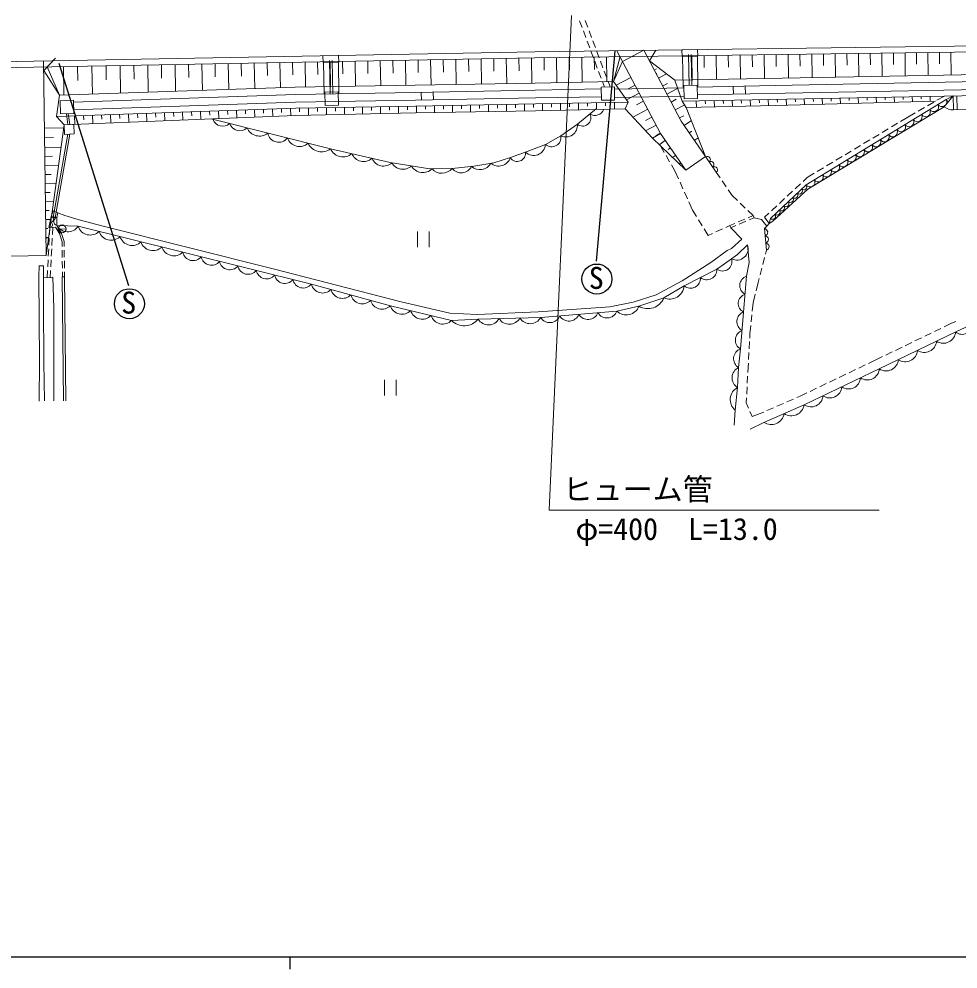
# Model space of a CAD drawing. Units: millimetres, scale not verified. Extents: x 40000 to 680000, y 20000 to 380000.
# Drawn here: x 145440 to 223700, y 204000 to 283148 of the extents above; entities that cross this region are included whole.
import ezdxf
from ezdxf.enums import TextEntityAlignment as Align

# ---------------------------------------------------------------- set-up
doc = ezdxf.new("R2010")
doc.units = ezdxf.units.MM
doc.header["$LTSCALE"] = 1000
for name, color, linetype, lineweight in [('M-BGD', 7, 'Continuous', 13), ('M-STR-HTXT', 7, 'Continuous', 13), ('M-TTL-BAND', 7, 'Continuous', 25)]:
    doc.layers.add(name, color=color, linetype=linetype, lineweight=lineweight)
doc.styles.add('ＭＳ ゴシック', font='')
doc.styles.get('ＭＳ ゴシック').set_extended_font_data('MS Gothic')

msp = doc.modelspace()

# ---------------------------------------------------------------- linework, layer by layer
at = {"layer": 'M-BGD'}
for p, q in [((192163, 282998), (192374, 282436)), ((192637, 283016), (192847, 282454)), ((188422, 280415), (319464, 282185)), ((192479, 282155), (192689, 281593)), ((192953, 282173), (193163, 281612)), ((188430, 279915), (319440, 281684)), ((192795, 281312), (193005, 280750)), ((193268, 281331), (193479, 280769)), ((140115, 279513), (188422, 280415)), ((193111, 280470), (193321, 279908)), ((193584, 280488), (193795, 279926)), ((195277, 280508), (198899, 273611)), ((197520, 280538), (195750, 279608)), ((197520, 280538), (200614, 274646)), ((198520, 280552), (197985, 279653)), ((200697, 280578), (201996, 280602)), ((200707, 280028), (200697, 280578)), ((201234, 280188), (201282, 277615)), ((201474, 280192), (201522, 277620)), ((201996, 280602), (202007, 280052)), ((208543, 280187), (208556, 279197)), ((209535, 280200), (209562, 278227)), ((210522, 280214), (210535, 279230)), ((211508, 280227), (211535, 278266)), ((212489, 280240), (212502, 279262)), ((213470, 280253), (213496, 278304)), ((214445, 280267), (214458, 279295)), ((215419, 280280), (215446, 278342)), ((216388, 280293), (216401, 279327)), ((217357, 280306), (217383, 278380)), ((218320, 280319), (218333, 279359)), ((219283, 280332), (219309, 278417)), ((220241, 280345), (220254, 279390)), ((221198, 280358), (221224, 278455)), ((222150, 280371), (222163, 279422)), ((223101, 280383), (223127, 278492)), ((140123, 279013), (188430, 279915)), ((147707, 263436), (147488, 279650)), ((148485, 279876), (147499, 278862)), ((160680, 279397), (160722, 277195)), ((161782, 279417), (161802, 278325)), ((162883, 279438), (162923, 277270)), ((163967, 279458), (163987, 278383)), ((165051, 279478), (165091, 277344)), ((166118, 279498), (166138, 278439)), ((167186, 279518), (167225, 277417)), ((168236, 279538), (168256, 278491)), ((169287, 279558), (169326, 277473)), ((170329, 279577), (170349, 278534)), ((170777, 280086), (172076, 280110)), ((170787, 279536), (170777, 280086)), ((172087, 279560), (170787, 279536)), ((170817, 279536), (170866, 276899)), ((171314, 279695), (171366, 276908)), ((171372, 279597), (171411, 277508)), ((171554, 279700), (171606, 276912)), ((172057, 279559), (172106, 276920)), ((172076, 280110), (172087, 279560)), ((172416, 279616), (172435, 278571)), ((173460, 279636), (173499, 277543)), ((174506, 279655), (174525, 278608)), ((175552, 279675), (175591, 277578)), ((176600, 279694), (176620, 278645)), ((177648, 279714), (177687, 277614)), ((178698, 279733), (178718, 278683)), ((179748, 279753), (179787, 277652)), ((180799, 279773), (180819, 278722)), ((181850, 279792), (181889, 277691)), ((182900, 279812), (182920, 278762)), ((183950, 279832), (183990, 277731)), ((185001, 279851), (185020, 278801)), ((186051, 279871), (186090, 277771)), ((187101, 279890), (187121, 278840)), ((188151, 279910), (188190, 277810)), ((189201, 279926), (189215, 278878)), ((190251, 279940), (190279, 277851)), ((191295, 279954), (191309, 278913)), ((192340, 279968), (192368, 277892)), ((193378, 279982), (193392, 278947)), ((193426, 279627), (193637, 279065)), ((193900, 279645), (194111, 279083)), ((194416, 279996), (194444, 277932)), ((194975, 277943), (195538, 280011)), ((194975, 277943), (195750, 279608)), ((200098, 278042), (197985, 279653)), ((198038, 279552), (198085, 279577)), ((202007, 280052), (200707, 280028)), ((200737, 280028), (200785, 277456)), ((201523, 280092), (201550, 278071)), ((201977, 280051), (202025, 277480)), ((202533, 280106), (202547, 279098)), ((203544, 280119), (203571, 278110)), ((204549, 280133), (204562, 279131)), ((205553, 280146), (205580, 278149)), ((206552, 280160), (206565, 279164)), ((207550, 280173), (207577, 278188)), ((148822, 276788), (147499, 278862)), ((147785, 279156), (148822, 276788)), ((149140, 279181), (149185, 276801)), ((150330, 279203), (150352, 278022)), ((151521, 279226), (151564, 276882)), ((152692, 279248), (152714, 278085)), ((153864, 279270), (153907, 276962)), ((155018, 279291), (155039, 278146)), ((156172, 279313), (156214, 277041)), ((157308, 279334), (157329, 278207)), ((158444, 279355), (158485, 277118)), ((159562, 279376), (159583, 278266)), ((193742, 278784), (193953, 278222)), ((194216, 278802), (194427, 278241)), ((198387, 278888), (198565, 278982)), ((178460, 277627), (188459, 277815)), ((188459, 277815), (194975, 277943)), ((194058, 277941), (194232, 277478)), ((194532, 277960), (194709, 277487)), ((196211, 276216), (194975, 277943)), ((196443, 278287), (195197, 277633)), ((198594, 278514), (198539, 278598)), ((198735, 278224), (199401, 278574)), ((200098, 278042), (228452, 278596)), ((200713, 276304), (200098, 278042)), ((208467, 277606), (227911, 277985)), ((168462, 277459), (148822, 276788)), ((178460, 277627), (168462, 277459)), ((178471, 277027), (168477, 276859)), ((170938, 277050), (172038, 277069)), ((170956, 275951), (170938, 277050)), ((172038, 277069), (172056, 275969)), ((178471, 277027), (188470, 277216)), ((178968, 277036), (178977, 276386)), ((179968, 277055), (179977, 276405)), ((188470, 277216), (193966, 277323)), ((193963, 277473), (195063, 277494)), ((193984, 276373), (193963, 277473)), ((195063, 277494), (195084, 276394)), ((195067, 277294), (200866, 277407)), ((196792, 277623), (196215, 277320)), ((199084, 277560), (199476, 277766)), ((199433, 276896), (200336, 277371)), ((200862, 277607), (201962, 277629)), ((200883, 276507), (200862, 277607)), ((201962, 277629), (201983, 276529)), ((201965, 277479), (208467, 277606)), ((201973, 276829), (227924, 277335)), ((204964, 277537), (204977, 276887)), ((205964, 277557), (205977, 276907)), ((148822, 276788), (148579, 275029)), ((148872, 276340), (149972, 276377)), ((148910, 275240), (148872, 276340)), ((149972, 276377), (150009, 275278)), ((168477, 276859), (149977, 276227)), ((178483, 276377), (168494, 276209)), ((178483, 276377), (188483, 276566)), ((188483, 276566), (193975, 276673)), ((195084, 276394), (193984, 276373)), ((195080, 276594), (200879, 276707)), ((197141, 276959), (196078, 276402)), ((197489, 276295), (196912, 275992)), ((199781, 276232), (200205, 276455)), ((200713, 276304), (228486, 276846)), ((200713, 276304), (201049, 275784)), ((201983, 276529), (200883, 276507)), ((201890, 276327), (201900, 275803)), ((202640, 276342), (202645, 276081)), ((203390, 276356), (203400, 275836)), ((204140, 276371), (204145, 276112)), ((204889, 276386), (204900, 275870)), ((205639, 276400), (205644, 276144)), ((206389, 276415), (206399, 275904)), ((207139, 276429), (207144, 276175)), ((207889, 276444), (207899, 275937)), ((221838, 276311), (208486, 275951)), ((208639, 276459), (208644, 276208)), ((209389, 276473), (209398, 275975)), ((210138, 276488), (210143, 276242)), ((210888, 276503), (210898, 276016)), ((211034, 269338), (222714, 276453)), ((211638, 276517), (211643, 276277)), ((212388, 276532), (212397, 276056)), ((213138, 276546), (213142, 276311)), ((213888, 276561), (213897, 276097)), ((214638, 276576), (214642, 276346)), ((215387, 276590), (215396, 276137)), ((216137, 276605), (216142, 276381)), ((216887, 276620), (216896, 276178)), ((217637, 276634), (217641, 276416)), ((218387, 276649), (218395, 276218)), ((219137, 276663), (219141, 276451)), ((219887, 276678), (219895, 276259)), ((220636, 276693), (220641, 276486)), ((221386, 276707), (221394, 276299)), ((222567, 276730), (221947, 276374)), ((222559, 275827), (223294, 276745)), ((222714, 276453), (223294, 276745)), ((223294, 276745), (223317, 275569)), ((223597, 276750), (223620, 275575)), ((168506, 275709), (148579, 275029)), ((168494, 276209), (149986, 275577)), ((160572, 275439), (160595, 274785)), ((161322, 275464), (161333, 275139)), ((162071, 275490), (162094, 274844)), ((162821, 275515), (162832, 275195)), ((163571, 275541), (163592, 274904)), ((164320, 275566), (164331, 275250)), ((165070, 275592), (165091, 274963)), ((165819, 275618), (165830, 275305)), ((166569, 275643), (166590, 275022)), ((167318, 275669), (167329, 275360)), ((168068, 275694), (168089, 275081)), ((178492, 275877), (168506, 275709)), ((168818, 275715), (168823, 275410)), ((169568, 275727), (169578, 275123)), ((170317, 275740), (170323, 275440)), ((172056, 275969), (170956, 275951)), ((171067, 275752), (171077, 275159)), ((171817, 275765), (171822, 275471)), ((172567, 275778), (172577, 275195)), ((173317, 275790), (173322, 275502)), ((174067, 275803), (174077, 275231)), ((174817, 275815), (174822, 275532)), ((175567, 275828), (175576, 275267)), ((176317, 275840), (176321, 275563)), ((177067, 275853), (177076, 275303)), ((177816, 275866), (177821, 275593)), ((188490, 275502), (178491, 275337)), ((178492, 275877), (188492, 276066)), ((178566, 275878), (178577, 275338)), ((179316, 275892), (179321, 275622)), ((180066, 275907), (180076, 275363)), ((180816, 275921), (180821, 275648)), ((181566, 275935), (181576, 275388)), ((182316, 275949), (182321, 275675)), ((183066, 275963), (183076, 275412)), ((183815, 275977), (183821, 275701)), ((184565, 275992), (184576, 275437)), ((185315, 276006), (185320, 275728)), ((186065, 276020), (186076, 275462)), ((186815, 276034), (186820, 275754)), ((187565, 276048), (187575, 275487)), ((188315, 276062), (188320, 275781)), ((188490, 275502), (195951, 275669)), ((188493, 276066), (196211, 276216)), ((189066, 276077), (189076, 275515)), ((189815, 276092), (189821, 275812)), ((190565, 276106), (190576, 275548)), ((191315, 276121), (191321, 275843)), ((191978, 274386), (193574, 275680)), ((192065, 276135), (192076, 275582)), ((192815, 276150), (192820, 275875)), ((193565, 276165), (193575, 275616)), ((194315, 276179), (194320, 275906)), ((195064, 276194), (195075, 275650)), ((196211, 276216), (195951, 275669)), ((198229, 273208), (195951, 275669)), ((197838, 275631), (196592, 274977)), ((200130, 275568), (200920, 275983)), ((201049, 275784), (208486, 275951)), ((201049, 275784), (202653, 271679)), ((220907, 275775), (220387, 275476)), ((221687, 276224), (221167, 275925)), ((223317, 275569), (228491, 275670)), ((148579, 275029), (149211, 274336)), ((150009, 275278), (148910, 275240)), ((149211, 274336), (168494, 275097)), ((149398, 275257), (149514, 274348)), ((149549, 275262), (149664, 274353)), ((150078, 275080), (150103, 274371)), ((150828, 275106), (150840, 274753)), ((151578, 275131), (151602, 274430)), ((152327, 275157), (152339, 274808)), ((153077, 275183), (153100, 274489)), ((153826, 275208), (153838, 274863)), ((154576, 275234), (154599, 274548)), ((155325, 275259), (155337, 274919)), ((156075, 275285), (156098, 274608)), ((156825, 275311), (156836, 274974)), ((157574, 275336), (157597, 274667)), ((158324, 275362), (158335, 275029)), ((159073, 275387), (159096, 274726)), ((159823, 275413), (159834, 275084)), ((161462, 274819), (171411, 272336)), ((168494, 275097), (178491, 275337)), ((198187, 274967), (197653, 274687)), ((200479, 274904), (200839, 275093)), ((200614, 274646), (202653, 271679)), ((200874, 274268), (201479, 274684)), ((218921, 274619), (219507, 274970)), ((220127, 275326), (219507, 274970)), ((147564, 274060), (149175, 274082)), ((149211, 274336), (147707, 263436)), ((149202, 274335), (150002, 274367)), ((149234, 273536), (149202, 274335)), ((150002, 274367), (150033, 273567)), ((190590, 273419), (191978, 274386)), ((198535, 274303), (197647, 273837)), ((217378, 273693), (217892, 274001)), ((218149, 274156), (218664, 274464)), ((147575, 273254), (148319, 273264)), ((149524, 273547), (148298, 266622)), ((149678, 273553), (148446, 266595)), ((150033, 273567), (149234, 273536)), ((189314, 272704), (190590, 273419)), ((198229, 273208), (198899, 273611)), ((198229, 273208), (201004, 270546)), ((198884, 273639), (198524, 273450)), ((198899, 273611), (201004, 270546)), ((201298, 273650), (201529, 273808)), ((201723, 273032), (202039, 273249)), ((215834, 272767), (216348, 273076)), ((216606, 273230), (217120, 273538)), ((147586, 272448), (148953, 272467)), ((171411, 272336), (176364, 271200)), ((187786, 272101), (189314, 272704)), ((199305, 273019), (198793, 272667)), ((198930, 272536), (199218, 272038)), ((199730, 272401), (199538, 272269)), ((215062, 272304), (215577, 272613)), ((147596, 271698), (148222, 271707)), ((185007, 271168), (186398, 271596)), ((186398, 271596), (187786, 272101)), ((199368, 271778), (199668, 271259)), ((200155, 271783), (199899, 271607)), ((202653, 271679), (201004, 270546)), ((203550, 270377), (202653, 271679)), ((213518, 271378), (214033, 271687)), ((214290, 271841), (214805, 272150)), ((147606, 270948), (148745, 270964)), ((176364, 271200), (179676, 270664)), ((179676, 270664), (181537, 270695)), ((181537, 270695), (183335, 270884)), ((183335, 270884), (185007, 271168)), ((199818, 270999), (200106, 270501)), ((200580, 271165), (200516, 271121)), ((211975, 270453), (212489, 270761)), ((212747, 270915), (213261, 271224)), ((147616, 270198), (148129, 270205)), ((200106, 270501), (200409, 269822)), ((203876, 269902), (203550, 270377)), ((211132, 269947), (210783, 269621)), ((211132, 269947), (211717, 270298)), ((147626, 269448), (148538, 269461)), ((200531, 269548), (200776, 269000)), ((204385, 269160), (204045, 269654)), ((210563, 269416), (210125, 269006)), ((147636, 268699), (148035, 268704)), ((200898, 268726), (201143, 268178)), ((204881, 268436), (204554, 268912)), ((205318, 268019), (204881, 268436)), ((209906, 268802), (209467, 268392)), ((147646, 267949), (148331, 267958)), ((201265, 267904), (201568, 267225)), ((205968, 267397), (205535, 267812)), ((208591, 267573), (208152, 267163)), ((209248, 268187), (208810, 267778)), ((147656, 267199), (147942, 267202)), ((148119, 266682), (148299, 267157)), ((148671, 267010), (148299, 267157)), ((148599, 266618), (148671, 267010)), ((201568, 267225), (201909, 266680)), ((206622, 266772), (206185, 267190)), ((206210, 266594), (206622, 266772)), ((206622, 266772), (206702, 266589)), ((207933, 266958), (207584, 266632)), ((147667, 266449), (148124, 266455)), ((148307, 266607), (148437, 266610)), ((148624, 265883), (148582, 265956)), ((202068, 266426), (202386, 265917)), ((204337, 265776), (204696, 265938)), ((204696, 265938), (205109, 266117)), ((204696, 265938), (204775, 265755)), ((205384, 266236), (205934, 266475)), ((205463, 266053), (206014, 266291)), ((206289, 266410), (206702, 266589)), ((207323, 266438), (206702, 266589)), ((207755, 265887), (207323, 266438)), ((207584, 266632), (207971, 266119)), ((147677, 265699), (147848, 265701)), ((147929, 265787), (148481, 265792)), ((147979, 265192), (148010, 265788)), ((148229, 265187), (148260, 265790)), ((148809, 265276), (148481, 265792)), ((148964, 265350), (148624, 265883)), ((148710, 265641), (149359, 265678)), ((148809, 265276), (148964, 265350)), ((149038, 264587), (148809, 265276)), ((149208, 264615), (148964, 265350)), ((178658, 265442), (178658, 264142)), ((179633, 264142), (179633, 265442)), ((202545, 265663), (202885, 265118)), ((202885, 265118), (203244, 265280)), ((203517, 265404), (204064, 265652)), ((204775, 265755), (205188, 265933)), ((147687, 264949), (147916, 264952)), ((147789, 264839), (147688, 264848)), ((147932, 264293), (147963, 264892)), ((148182, 264289), (148213, 264888)), ((149041, 264183), (149038, 264587)), ((149211, 264197), (149208, 264615)), ((147884, 263394), (147916, 263994)), ((148135, 263390), (148166, 263989)), ((149049, 263283), (149044, 263883)), ((149218, 263297), (149213, 263897)), ((204832, 264033), (204470, 263866)), ((207734, 263884), (207652, 263563)), ((144708, 263396), (147707, 263436)), ((147837, 262496), (147869, 263095)), ((148088, 262491), (148119, 263090)), ((149056, 262383), (149051, 262983)), ((149226, 262397), (149221, 262997)), ((207577, 263272), (207428, 262691)), ((147484, 262592), (147084, 262594)), ((147103, 261674), (147127, 262610)), ((147477, 261613), (147484, 262592)), ((147790, 261600), (147822, 262196)), ((148040, 261589), (148072, 262192)), ((149062, 261678), (149059, 262083)), ((149232, 261680), (149228, 262097)), ((207353, 262401), (207204, 261820)), ((147137, 254611), (147103, 261674)), ((147477, 261613), (148113, 261586)), ((147493, 259401), (147477, 261613)), ((148113, 261586), (148261, 261640)), ((148261, 261640), (148338, 259060)), ((149052, 261659), (149157, 251344)), ((149062, 261678), (149232, 261680)), ((149223, 261656), (149332, 251347)), ((207047, 261208), (206875, 260503)), ((207129, 261529), (207047, 261208)), ((206804, 260211), (206632, 259506)), ((147493, 259401), (147515, 254545)), ((148332, 253350), (148338, 259060)), ((176391, 259263), (181486, 258036)), ((206632, 259506), (206558, 258807)), ((181486, 258036), (183714, 258134)), ((183714, 258134), (188926, 258287)), ((206527, 258508), (206464, 257912)), ((206433, 257613), (206359, 256914)), ((221734, 257105), (222274, 257366)), ((222544, 257497), (223163, 257796)), ((223163, 257796), (223510, 257958)), ((206359, 256914), (206341, 256568)), ((220113, 256322), (220654, 256583)), ((220924, 256713), (221464, 256974)), ((206324, 256269), (206292, 255670)), ((218493, 255538), (219033, 255799)), ((219303, 255930), (219843, 256191)), ((206276, 255370), (206243, 254771)), ((216794, 254716), (217413, 255016)), ((217683, 255146), (218223, 255407)), ((147125, 251316), (147137, 254611)), ((147515, 254545), (147563, 251322)), ((206208, 254126), (206185, 253695)), ((206227, 254471), (206208, 254126)), ((215431, 254065), (215973, 254324)), ((216243, 254453), (216794, 254716)), ((148332, 253350), (148355, 251333)), ((206168, 253395), (206136, 252796)), ((213807, 253289), (214349, 253548)), ((214619, 253677), (215161, 253936)), ((175890, 253093), (175890, 251793)), ((176865, 251793), (176865, 253093)), ((206119, 252497), (206087, 251898)), ((212183, 252513), (212725, 252772)), ((212995, 252901), (213537, 253160)), ((210255, 251603), (210550, 251732)), ((210550, 251732), (211101, 251995)), ((211371, 252125), (211913, 252383)), ((206070, 251598), (206047, 251167)), ((206047, 251167), (206235, 250733)), ((208606, 250882), (209155, 251122)), ((209430, 251243), (209980, 251483)), ((205118, 250572), (205042, 249311)), ((206354, 250458), (206542, 250024)), ((206542, 250024), (207210, 250272)), ((207210, 250272), (207506, 250401)), ((207781, 250522), (208331, 250762))]:
    msp.add_line(p, q, dxfattribs=at)
at = {"layer": 'M-BGD', "lineweight": 25}
for p, q in [((193562, 262976), (195119, 280506)), ((154596, 260918), (148802, 279432))]:
    msp.add_line(p, q, dxfattribs=at)
at = {"layer": 'M-BGD'}
for points in [[(222559, 275827), (211173, 268966), (208262, 266311), (207971, 266119), (207755, 265887)], [(207971, 266119), (208064, 266534), (211034, 269338)], [(181354, 258640), (177284, 259596), (166630, 262320), (152454, 265874), (150450, 266416), (149263, 266774), (148671, 267010)], [(206392, 248984), (207531, 249539), (210883, 251005), (217140, 253995), (223507, 257074), (227709, 259040), (232158, 260849), (238123, 262629), (246696, 264876), (255833, 267089)], [(147929, 265787), (148119, 266682), (148599, 266618), (148582, 265956)], [(148582, 265956), (150369, 265877), (159095, 263716), (169805, 261056), (176391, 259263)], [(204775, 265755), (205675, 264793), (204832, 264033)], [(207734, 263884), (207560, 265681), (207755, 265887)], [(204470, 263866), (203099, 262854), (200700, 261327), (198549, 260163), (196641, 259553), (194695, 259169), (188697, 258745), (183624, 258532), (181354, 258640)], [(188926, 258287), (195268, 258805), (197113, 259221), (199188, 259916), (200884, 260907), (203602, 262312), (204245, 262750), (205315, 263540), (206152, 264341), (206295, 262864)], [(206295, 262864), (206069, 261710), (205830, 258733), (205582, 255661), (205416, 254105), (205322, 252447), (205118, 250572)]]:
    msp.add_lwpolyline(points, dxfattribs=at)
msp.add_circle((149034, 265660), 325, dxfattribs=at)
at = {"layer": 'M-BGD', "lineweight": 25}
for centre in [(193604, 261485), (154639, 259427)]:
    msp.add_circle(centre, 1250, dxfattribs=at)
at = {"layer": 'M-BGD'}
for centre, radius, start, end in [((222370, 276245), 402, 211.66574, 31.02385), ((223074, 276640), 406, 207.50623, 246.54693), ((193426, 275914), 802, 239.10495, 339.19431), ((220995, 275408), 402, 211.6654, 31.02419), ((221683, 275827), 402, 211.66557, 31.02465), ((223294, 276745), 1176, 231.31642, 271.11795), ((162424, 275073), 863, 199.73277, 312.23287), ((192421, 274899), 677, 229.23258, 28.85316), ((219621, 274571), 402, 211.6662, 31.02402), ((220308, 274990), 402, 211.66543, 31.0245), ((163848, 274734), 896, 199.55332, 312.41232), ((165478, 274505), 1113, 202.82391, 309.14173), ((191016, 274287), 967, 243.85533, 5.89533), ((218247, 273735), 402, 211.66543, 31.0245), ((218934, 274153), 402, 211.6654, 31.02419), ((167083, 273788), 914, 189.25366, 322.71199), ((168821, 273596), 1073, 199.71748, 312.24816), ((189836, 273268), 769, 227.27547, 11.26052), ((216873, 272898), 402, 211.6654, 31.02419), ((217560, 273316), 402, 211.6662, 31.02402), ((170660, 273302), 1224, 204.10647, 307.85917), ((172445, 272785), 1128, 203.5106, 310.66013), ((188335, 272754), 980, 225.76436, 357.04501), ((215499, 272061), 402, 211.66574, 31.02385), ((216186, 272479), 402, 211.66543, 31.0245), ((174165, 272344), 1069, 202.81449, 311.35625), ((175814, 271900), 1009, 200.7717, 314.08077), ((185414, 271938), 1042, 231.16995, 340.81634), ((186974, 271963), 683, 212.51261, 7.4536), ((202802, 271445), 261, 306.90099, 122.1301), ((214812, 271642), 402, 211.66557, 31.02465), ((177436, 271667), 1044, 208.12768, 313.47901), ((179101, 271434), 1082, 208.9926, 314.81733), ((180688, 271395), 1100, 221.44655, 320.4955), ((182292, 271296), 965, 218.50752, 333.51049), ((183856, 271627), 1034, 227.43251, 331.04019), ((203098, 271016), 261, 306.90147, 122.12905), ((203393, 270586), 261, 306.90099, 122.1301), ((213438, 270805), 402, 211.66574, 31.02385), ((214125, 271224), 402, 211.66543, 31.0245), ((212064, 269968), 402, 211.6654, 31.02419), ((212751, 270387), 402, 211.6662, 31.02402), ((210845, 269167), 255, 224.55587, 42.15908), ((211376, 269550), 402, 211.66543, 31.0245), ((210102, 268466), 255, 224.55543, 42.16024), ((210474, 268817), 255, 224.55578, 42.16075), ((208989, 267414), 255, 224.55578, 42.16075), ((209360, 267765), 255, 224.55587, 42.15908), ((209731, 268115), 255, 224.55617, 42.1595), ((208246, 266713), 255, 224.55587, 42.15908), ((208617, 267064), 255, 224.55617, 42.1595), ((147997, 266007), 230, 252.85238, 83.10506), ((148092, 266454), 230, 252.85238, 83.10506), ((148684, 266285), 344, 104.4311, 252.67629), ((149500, 266466), 1050, 209.03568, 325.88977), ((151375, 266203), 1058, 197.92682, 314.25205), ((153121, 265771), 1058, 197.92682, 314.25205), ((207533, 265376), 306, 286.10517, 84.96081), ((154866, 265338), 1058, 197.92682, 314.25205), ((156611, 264906), 1058, 197.92682, 314.25205), ((207591, 264777), 306, 286.10481, 84.96025), ((207649, 264178), 306, 286.10411, 84.96091), ((158357, 264474), 1058, 197.92682, 314.25205), ((159949, 263886), 871, 191.27614, 320.82916), ((205270, 264007), 944, 241.67193, 20.72969), ((161479, 263506), 871, 191.27614, 320.82916), ((163009, 263126), 871, 191.27614, 320.82916), ((204081, 262929), 781, 232.20042, 18.433), ((164539, 262746), 871, 191.27614, 320.82916), ((166069, 262366), 871, 191.27614, 320.82916), ((202768, 262258), 835, 230.97395, 3.66229), ((167599, 261986), 871, 191.27614, 320.82916), ((169129, 261606), 871, 191.27614, 320.82916), ((201409, 261556), 835, 230.97395, 3.66229), ((206316, 260941), 808, 107.79873, 243.02819), ((170754, 261293), 978, 194.0295, 315.51561), ((172400, 260845), 978, 194.0295, 315.51561), ((199675, 261028), 1214, 246.35003, 354.29152), ((174047, 260397), 978, 194.0295, 315.51561), ((175693, 259949), 978, 194.0295, 315.51561), ((197849, 260467), 1448, 239.40867, 337.61753), ((206197, 259453), 808, 107.79873, 243.02819), ((177360, 259558), 1013, 196.88331, 316.02299), ((179059, 259148), 1013, 196.88331, 316.02299), ((196048, 259641), 1144, 226.97592, 338.45559), ((180757, 258739), 1013, 196.88331, 316.02299), ((182556, 259076), 1492, 224.20861, 320.84993), ((184567, 258665), 1005, 211.8569, 331.50544), ((186305, 258716), 1005, 211.8569, 331.50544), ((188042, 258767), 1005, 211.8569, 331.50544), ((189688, 258733), 883, 210.35783, 338.97647), ((191273, 258862), 883, 210.35783, 338.97647), ((192858, 258992), 883, 210.35783, 338.97647), ((194444, 259121), 883, 210.35783, 338.97647), ((206111, 257937), 844, 109.41481, 241.336), ((224060, 257717), 848, 229.29716, 0.85599), ((205987, 256401), 844, 109.41481, 241.336), ((222480, 257167), 1032, 236.81935, 354.78989), ((205859, 254844), 862, 108.75501, 239.06552), ((220888, 256398), 1032, 236.81935, 354.78989), ((219296, 255628), 1032, 236.81935, 354.78989), ((205807, 253251), 939, 114.64569, 238.89827), ((217705, 254859), 1032, 236.81935, 354.78989), ((216142, 254074), 1002, 235.59313, 355.49705), ((213013, 252579), 1002, 235.59313, 355.49705), ((214578, 253326), 1002, 235.59313, 355.49705), ((205856, 251440), 1140, 117.92383, 229.62707), ((211449, 251831), 1002, 235.59313, 355.49705), ((209810, 251176), 1087, 236.2874, 350.94278), ((208134, 250443), 1087, 236.2874, 350.94278)]:
    msp.add_arc(centre, radius, start, end, dxfattribs=at)
at = {"layer": 'M-STR-HTXT'}
for p, q in [((191483, 283451), (189639, 242238)), ((189639, 242238), (217139, 242238))]:
    msp.add_line(p, q, dxfattribs=at)
at = {"layer": 'M-TTL-BAND'}
for p, q in [((40000, 205000), (579000, 205000)), ((168000, 205000), (168000, 204000))]:
    msp.add_line(p, q, dxfattribs=at)

# ---------------------------------------------------------------- texts
at = {"layer": 'M-BGD', "style": 'ＭＳ ゴシック'}
for p in [(192926, 260111), (153960, 258053)]:
    msp.add_text('S', height=1833, dxfattribs=at).set_placement(p, align=Align.BOTTOM_LEFT)
at = {"layer": 'M-STR-HTXT', "style": 'ＭＳ ゴシック'}
for s, p in [('ヒューム管', (190754, 242501)), ('φ=400  L=13.0', (191821, 239194))]:
    msp.add_text(s, height=1833, dxfattribs=at).set_placement(p, align=Align.BOTTOM_LEFT)

doc.saveas('drawing.dxf')
